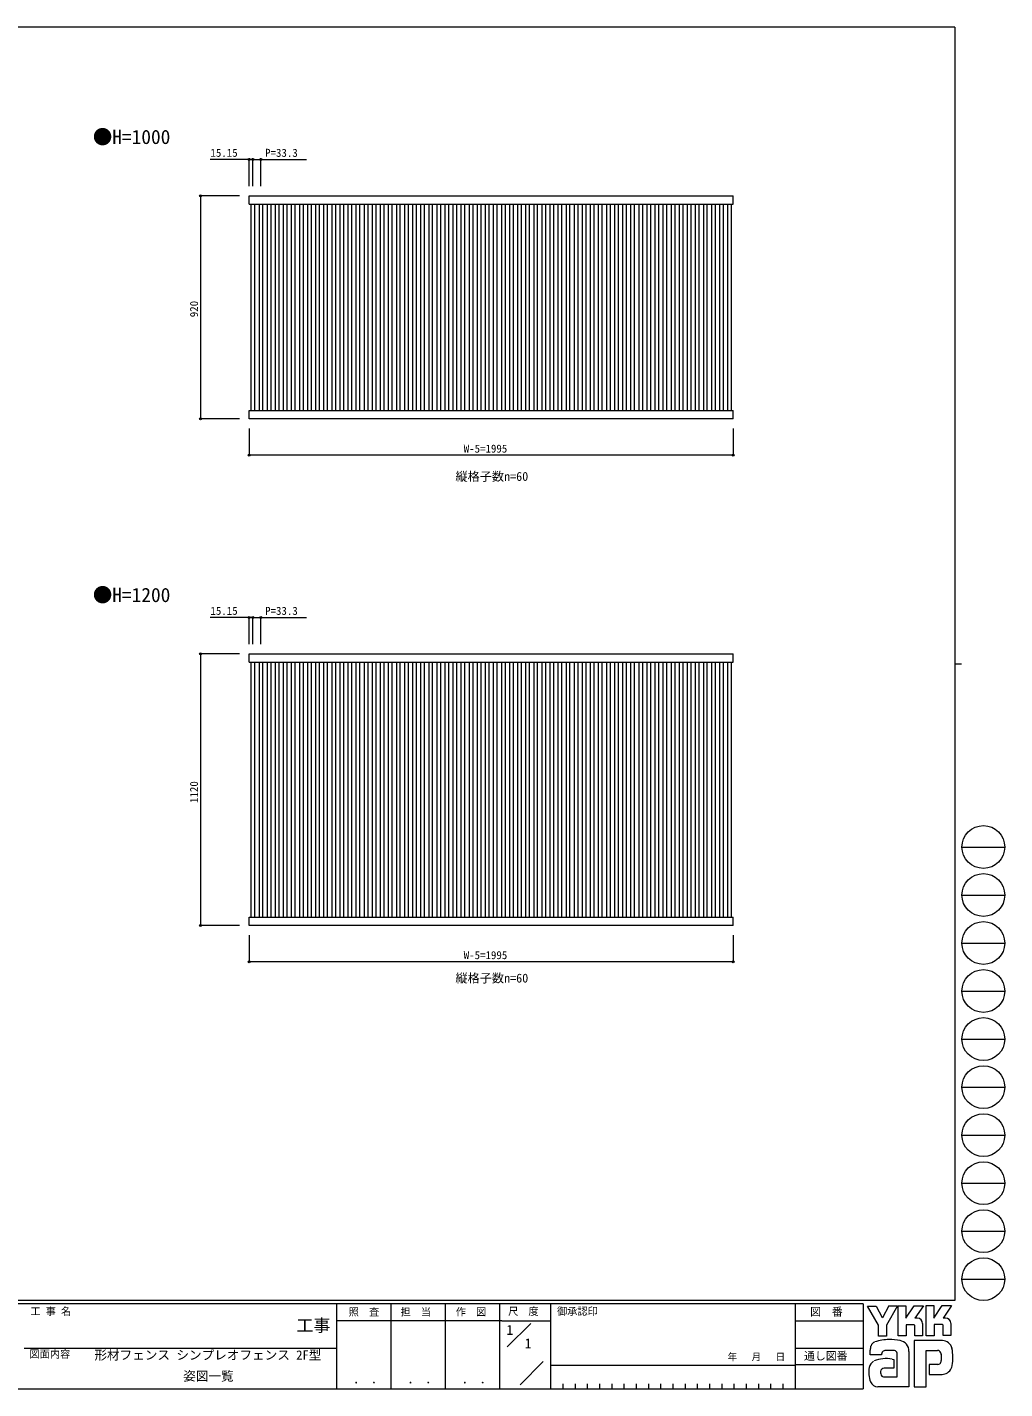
# Model space of a CAD drawing. Units: millimetres, scale not verified. Extents: x -3967 to 3967, y -2821 to 2821.
# Drawn here: x -62 to 3967, y -2821 to 2793 of the extents above; entities that cross this region are included whole.
import ezdxf
from ezdxf.enums import TextEntityAlignment as Align

# ---------------------------------------------------------------- set-up
doc = ezdxf.new("R2010")
doc.units = ezdxf.units.MM
doc.header["$LTSCALE"] = 10
doc.layers.add('0-0_0', color=3, linetype='Continuous')
for name, color, linetype, lineweight in [('0-1_USER1', 4, 'Continuous', 9), ('0-2_YKK_ZWAK', 6, 'Continuous', 9), ('0-3_YKK_11', 7, 'Continuous', 9)]:
    doc.layers.add(name, color=color, linetype=linetype, lineweight=lineweight)
doc.styles.add('ＭＳ ゴシック', font='')
doc.styles.get('ＭＳ ゴシック').set_extended_font_data('MS Gothic')

msp = doc.modelspace()

# ---------------------------------------------------------------- linework, layer by layer
at = {"layer": '0-1_USER1'}
for p, q in [((2847.24, 2064.13), (2847.24, 2098.13)), ((852.24, 2064.13), (2847.24, 2064.13)), ((859.89, 2064.13), (859.89, 1212.13)), ((874.89, 2064.13), (874.89, 1212.13)), ((893.19, 2064.13), (893.19, 1212.13)), ((908.19, 2064.13), (908.19, 1212.13)), ((926.49, 2064.13), (926.49, 1212.13)), ((941.49, 2064.13), (941.49, 1212.13)), ((959.79, 2064.13), (959.79, 1212.13)), ((974.79, 2064.13), (974.79, 1212.13)), ((993.09, 2064.13), (993.09, 1212.13)), ((1008.09, 2064.13), (1008.09, 1212.13)), ((1026.39, 2064.13), (1026.39, 1212.13)), ((1041.39, 2064.13), (1041.39, 1212.13)), ((1059.69, 2064.13), (1059.69, 1212.13)), ((1074.69, 2064.13), (1074.69, 1212.13)), ((1092.99, 2064.13), (1092.99, 1212.13)), ((1107.99, 2064.13), (1107.99, 1212.13)), ((1126.29, 2064.13), (1126.29, 1212.13)), ((1141.29, 2064.13), (1141.29, 1212.13)), ((1159.59, 2064.13), (1159.59, 1212.13)), ((1174.59, 2064.13), (1174.59, 1212.13)), ((1192.89, 2064.13), (1192.89, 1212.13)), ((1207.89, 2064.13), (1207.89, 1212.13)), ((1226.19, 2064.13), (1226.19, 1212.13)), ((1241.19, 2064.13), (1241.19, 1212.13)), ((1259.49, 2064.13), (1259.49, 1212.13)), ((1274.49, 2064.13), (1274.49, 1212.13)), ((1292.79, 2064.13), (1292.79, 1212.13)), ((1307.79, 2064.13), (1307.79, 1212.13)), ((1326.09, 2064.13), (1326.09, 1212.13)), ((1341.09, 2064.13), (1341.09, 1212.13)), ((1359.39, 2064.13), (1359.39, 1212.13)), ((1374.39, 2064.13), (1374.39, 1212.13)), ((1392.69, 2064.13), (1392.69, 1212.13)), ((1407.69, 2064.13), (1407.69, 1212.13)), ((1425.99, 2064.13), (1425.99, 1212.13)), ((1440.99, 2064.13), (1440.99, 1212.13)), ((1459.29, 2064.13), (1459.29, 1212.13)), ((1474.29, 2064.13), (1474.29, 1212.13)), ((1492.59, 2064.13), (1492.59, 1212.13)), ((1507.59, 2064.13), (1507.59, 1212.13)), ((1525.89, 2064.13), (1525.89, 1212.13)), ((1540.89, 2064.13), (1540.89, 1212.13)), ((1559.19, 2064.13), (1559.19, 1212.13)), ((1574.19, 2064.13), (1574.19, 1212.13)), ((1592.49, 2064.13), (1592.49, 1212.13)), ((1607.49, 2064.13), (1607.49, 1212.13)), ((1625.79, 2064.13), (1625.79, 1212.13)), ((1640.79, 2064.13), (1640.79, 1212.13)), ((1659.09, 2064.13), (1659.09, 1212.13)), ((1674.09, 2064.13), (1674.09, 1212.13)), ((1692.39, 2064.13), (1692.39, 1212.13)), ((1707.39, 2064.13), (1707.39, 1212.13)), ((1725.69, 2064.13), (1725.69, 1212.13)), ((1740.69, 2064.13), (1740.69, 1212.13)), ((1758.99, 2064.13), (1758.99, 1212.13)), ((1773.99, 2064.13), (1773.99, 1212.13)), ((1792.29, 2064.13), (1792.29, 1212.13)), ((1807.29, 2064.13), (1807.29, 1212.13)), ((1825.59, 2064.13), (1825.59, 1212.13)), ((1840.59, 2064.13), (1840.59, 1212.13)), ((1858.89, 2064.13), (1858.89, 1212.13)), ((1873.89, 2064.13), (1873.89, 1212.13)), ((1892.19, 2064.13), (1892.19, 1212.13)), ((1907.19, 2064.13), (1907.19, 1212.13)), ((1925.49, 2064.13), (1925.49, 1212.13)), ((1940.49, 2064.13), (1940.49, 1212.13)), ((1958.79, 2064.13), (1958.79, 1212.13)), ((1973.79, 2064.13), (1973.79, 1212.13)), ((1992.09, 2064.13), (1992.09, 1212.13)), ((2007.09, 2064.13), (2007.09, 1212.13)), ((2025.39, 2064.13), (2025.39, 1212.13)), ((2040.39, 2064.13), (2040.39, 1212.13)), ((2058.69, 2064.13), (2058.69, 1212.13)), ((2073.69, 2064.13), (2073.69, 1212.13)), ((2091.99, 2064.13), (2091.99, 1212.13)), ((2106.99, 2064.13), (2106.99, 1212.13)), ((2125.29, 2064.13), (2125.29, 1212.13)), ((2140.29, 2064.13), (2140.29, 1212.13)), ((2158.59, 2064.13), (2158.59, 1212.13)), ((2173.59, 2064.13), (2173.59, 1212.13)), ((2191.89, 2064.13), (2191.89, 1212.13)), ((2206.89, 2064.13), (2206.89, 1212.13)), ((2225.19, 2064.13), (2225.19, 1212.13)), ((2240.19, 2064.13), (2240.19, 1212.13)), ((2258.49, 2064.13), (2258.49, 1212.13)), ((2273.49, 2064.13), (2273.49, 1212.13)), ((2291.79, 2064.13), (2291.79, 1212.13)), ((2306.79, 2064.13), (2306.79, 1212.13)), ((2325.09, 2064.13), (2325.09, 1212.13)), ((2340.09, 2064.13), (2340.09, 1212.13)), ((2358.39, 2064.13), (2358.39, 1212.13)), ((2373.39, 2064.13), (2373.39, 1212.13)), ((2391.69, 2064.13), (2391.69, 1212.13)), ((2406.69, 2064.13), (2406.69, 1212.13)), ((2424.99, 2064.13), (2424.99, 1212.13)), ((2439.99, 2064.13), (2439.99, 1212.13)), ((2458.29, 2064.13), (2458.29, 1212.13)), ((2473.29, 2064.13), (2473.29, 1212.13)), ((2491.59, 2064.13), (2491.59, 1212.13)), ((2506.59, 2064.13), (2506.59, 1212.13)), ((2524.89, 2064.13), (2524.89, 1212.13)), ((2539.89, 2064.13), (2539.89, 1212.13)), ((2558.19, 2064.13), (2558.19, 1212.13)), ((2573.19, 2064.13), (2573.19, 1212.13)), ((2591.49, 2064.13), (2591.49, 1212.13)), ((2606.49, 2064.13), (2606.49, 1212.13)), ((2624.79, 2064.13), (2624.79, 1212.13)), ((2639.79, 2064.13), (2639.79, 1212.13)), ((2658.09, 2064.13), (2658.09, 1212.13)), ((2673.09, 2064.13), (2673.09, 1212.13)), ((2691.39, 2064.13), (2691.39, 1212.13)), ((2706.39, 2064.13), (2706.39, 1212.13)), ((2724.69, 2064.13), (2724.69, 1212.13)), ((2739.69, 2064.13), (2739.69, 1212.13)), ((2757.99, 2064.13), (2757.99, 1212.13)), ((2772.99, 2064.13), (2772.99, 1212.13)), ((2791.29, 2064.13), (2791.29, 1212.13)), ((2806.29, 2064.13), (2806.29, 1212.13)), ((2824.59, 2064.13), (2824.59, 1212.13)), ((2839.59, 2064.13), (2839.59, 1212.13)), ((852.24, 1212.13), (2847.24, 1212.13)), ((852.24, 1178.13), (852.24, 1212.13)), ((2847.24, 1178.13), (2847.24, 1212.13)), ((2847.24, 1178.13), (852.24, 1178.13)), ((852.24, 175.58), (2847.24, 175.58)), ((859.89, 175.58), (859.89, -876.42)), ((874.89, 175.58), (874.89, -876.42)), ((893.19, 175.58), (893.19, -876.42)), ((908.19, 175.58), (908.19, -876.42)), ((926.49, 175.58), (926.49, -876.42)), ((941.49, 175.58), (941.49, -876.42)), ((959.79, 175.58), (959.79, -876.42)), ((974.79, 175.58), (974.79, -876.42)), ((993.09, 175.58), (993.09, -876.42)), ((1008.09, 175.58), (1008.09, -876.42)), ((1026.39, 175.58), (1026.39, -876.42)), ((1041.39, 175.58), (1041.39, -876.42)), ((1059.69, 175.58), (1059.69, -876.42)), ((1074.69, 175.58), (1074.69, -876.42)), ((1092.99, 175.58), (1092.99, -876.42)), ((1107.99, 175.58), (1107.99, -876.42)), ((1126.29, 175.58), (1126.29, -876.42)), ((1141.29, 175.58), (1141.29, -876.42)), ((1159.59, 175.58), (1159.59, -876.42)), ((1174.59, 175.58), (1174.59, -876.42)), ((1192.89, 175.58), (1192.89, -876.42)), ((1207.89, 175.58), (1207.89, -876.42)), ((1226.19, 175.58), (1226.19, -876.42)), ((1241.19, 175.58), (1241.19, -876.42)), ((1259.49, 175.58), (1259.49, -876.42)), ((1274.49, 175.58), (1274.49, -876.42)), ((1292.79, 175.58), (1292.79, -876.42)), ((1307.79, 175.58), (1307.79, -876.42)), ((1326.09, 175.58), (1326.09, -876.42)), ((1341.09, 175.58), (1341.09, -876.42)), ((1359.39, 175.58), (1359.39, -876.42)), ((1374.39, 175.58), (1374.39, -876.42)), ((1392.69, 175.58), (1392.69, -876.42)), ((1407.69, 175.58), (1407.69, -876.42)), ((1425.99, 175.58), (1425.99, -876.42)), ((1440.99, 175.58), (1440.99, -876.42)), ((1459.29, 175.58), (1459.29, -876.42)), ((1474.29, 175.58), (1474.29, -876.42)), ((1492.59, 175.58), (1492.59, -876.42)), ((1507.59, 175.58), (1507.59, -876.42)), ((1525.89, 175.58), (1525.89, -876.42)), ((1540.89, 175.58), (1540.89, -876.42)), ((1559.19, 175.58), (1559.19, -876.42)), ((1574.19, 175.58), (1574.19, -876.42)), ((1592.49, 175.58), (1592.49, -876.42)), ((1607.49, 175.58), (1607.49, -876.42)), ((1625.79, 175.58), (1625.79, -876.42)), ((1640.79, 175.58), (1640.79, -876.42)), ((1659.09, 175.58), (1659.09, -876.42)), ((1674.09, 175.58), (1674.09, -876.42)), ((1692.39, 175.58), (1692.39, -876.42)), ((1707.39, 175.58), (1707.39, -876.42)), ((1725.69, 175.58), (1725.69, -876.42)), ((1740.69, 175.58), (1740.69, -876.42)), ((1758.99, 175.58), (1758.99, -876.42)), ((1773.99, 175.58), (1773.99, -876.42)), ((1792.29, 175.58), (1792.29, -876.42)), ((1807.29, 175.58), (1807.29, -876.42)), ((1825.59, 175.58), (1825.59, -876.42)), ((1840.59, 175.58), (1840.59, -876.42)), ((1858.89, 175.58), (1858.89, -876.42)), ((1873.89, 175.58), (1873.89, -876.42)), ((1892.19, 175.58), (1892.19, -876.42)), ((1907.19, 175.58), (1907.19, -876.42)), ((1925.49, 175.58), (1925.49, -876.42)), ((1940.49, 175.58), (1940.49, -876.42)), ((1958.79, 175.58), (1958.79, -876.42)), ((1973.79, 175.58), (1973.79, -876.42)), ((1992.09, 175.58), (1992.09, -876.42)), ((2007.09, 175.58), (2007.09, -876.42)), ((2025.39, 175.58), (2025.39, -876.42)), ((2040.39, 175.58), (2040.39, -876.42)), ((2058.69, 175.58), (2058.69, -876.42)), ((2073.69, 175.58), (2073.69, -876.42)), ((2091.99, 175.58), (2091.99, -876.42)), ((2106.99, 175.58), (2106.99, -876.42)), ((2125.29, 175.58), (2125.29, -876.42)), ((2140.29, 175.58), (2140.29, -876.42)), ((2158.59, 175.58), (2158.59, -876.42)), ((2173.59, 175.58), (2173.59, -876.42)), ((2191.89, 175.58), (2191.89, -876.42)), ((2206.89, 175.58), (2206.89, -876.42)), ((2225.19, 175.58), (2225.19, -876.42)), ((2240.19, 175.58), (2240.19, -876.42)), ((2258.49, 175.58), (2258.49, -876.42)), ((2273.49, 175.58), (2273.49, -876.42)), ((2291.79, 175.58), (2291.79, -876.42)), ((2306.79, 175.58), (2306.79, -876.42)), ((2325.09, 175.58), (2325.09, -876.42)), ((2340.09, 175.58), (2340.09, -876.42)), ((2358.39, 175.58), (2358.39, -876.42)), ((2373.39, 175.58), (2373.39, -876.42)), ((2391.69, 175.58), (2391.69, -876.42)), ((2406.69, 175.58), (2406.69, -876.42)), ((2424.99, 175.58), (2424.99, -876.42)), ((2439.99, 175.58), (2439.99, -876.42)), ((2458.29, 175.58), (2458.29, -876.42)), ((2473.29, 175.58), (2473.29, -876.42)), ((2491.59, 175.58), (2491.59, -876.42)), ((2506.59, 175.58), (2506.59, -876.42)), ((2524.89, 175.58), (2524.89, -876.42)), ((2539.89, 175.58), (2539.89, -876.42)), ((2558.19, 175.58), (2558.19, -876.42)), ((2573.19, 175.58), (2573.19, -876.42)), ((2591.49, 175.58), (2591.49, -876.42)), ((2606.49, 175.58), (2606.49, -876.42)), ((2624.79, 175.58), (2624.79, -876.42)), ((2639.79, 175.58), (2639.79, -876.42)), ((2658.09, 175.58), (2658.09, -876.42)), ((2673.09, 175.58), (2673.09, -876.42)), ((2691.39, 175.58), (2691.39, -876.42)), ((2706.39, 175.58), (2706.39, -876.42)), ((2724.69, 175.58), (2724.69, -876.42)), ((2739.69, 175.58), (2739.69, -876.42)), ((2757.99, 175.58), (2757.99, -876.42)), ((2772.99, 175.58), (2772.99, -876.42)), ((2791.29, 175.58), (2791.29, -876.42)), ((2806.29, 175.58), (2806.29, -876.42)), ((2824.59, 175.58), (2824.59, -876.42)), ((2839.59, 175.58), (2839.59, -876.42)), ((2847.24, 175.58), (2847.24, 209.58)), ((852.24, -876.42), (2847.24, -876.42)), ((852.24, -910.42), (852.24, -876.42)), ((2847.24, -910.42), (2847.24, -876.42)), ((2847.24, -910.42), (852.24, -910.42))]:
    msp.add_line(p, q, dxfattribs=at)
for points in [[(852.24, 2064.13), (852.24, 2098.13), (2847.24, 2098.13)], [(852.24, 175.58), (852.24, 209.58), (2847.24, 209.58)]]:
    msp.add_lwpolyline(points, dxfattribs=at)
at = {"layer": '0-2_YKK_ZWAK'}
for p, q in [((852.24, 2138.13), (852.24, 2249.13)), ((867.39, 2138.13), (867.39, 2249.13)), ((867.39, 2138.13), (867.39, 2249.13)), ((900.69, 2138.13), (900.69, 2249.13)), ((812.24, 2098.13), (651.24, 2098.13)), ((652.24, 2098.13), (652.24, 1178.13)), ((812.24, 1178.13), (651.24, 1178.13)), ((852.24, 1138.13), (852.24, 1027.13)), ((2847.24, 1138.13), (2847.24, 1027.13)), ((2847.24, 1028.13), (852.24, 1028.13)), ((852.24, 249.58), (852.24, 360.58)), ((867.39, 249.58), (867.39, 360.58)), ((867.39, 249.58), (867.39, 360.58)), ((900.69, 249.58), (900.69, 360.58)), ((812.24, 209.58), (651.24, 209.58)), ((652.24, 209.58), (652.24, -910.42)), ((812.24, -910.42), (651.24, -910.42)), ((852.24, -950.42), (852.24, -1061.42)), ((2847.24, -950.42), (2847.24, -1061.42)), ((2847.24, -1060.42), (852.24, -1060.42))]:
    msp.add_line(p, q, dxfattribs=at)
for points in [[(867.39, 2248.13), (852.24, 2248.13), (692.31, 2248.13)], [(867.39, 2248.13), (900.69, 2248.13), (1089.43, 2248.13)], [(867.39, 359.58), (852.24, 359.58), (692.31, 359.58)], [(867.39, 359.58), (900.69, 359.58), (1089.43, 359.58)]]:
    msp.add_lwpolyline(points, dxfattribs=at)
for centre in [(852.24, 2248.13), (867.39, 2248.13), (867.39, 2248.13), (900.69, 2248.13), (652.24, 2098.13), (652.24, 1178.13), (852.24, 1028.13), (2847.24, 1028.13), (852.24, 359.58), (867.39, 359.58), (867.39, 359.58), (900.69, 359.58), (652.24, 209.58), (652.24, -910.42), (852.24, -1060.42), (2847.24, -1060.42)]:
    msp.add_circle(centre, 4.25, dxfattribs=at)
at = {"layer": '0-3_YKK_11'}
for p, q in [((3760.92, 2793), (-3939.08, 2793)), ((3760.92, 2793), (3760.92, -2457)), ((3760.92, 168), (3788.92, 168)), ((3790.68, -587.16), (3967.08, -587.16)), ((3790.68, -785.12), (3967.08, -785.12)), ((3790.68, -983.08), (3967.08, -983.08)), ((3790.68, -1181.04), (3967.08, -1181.04)), ((3790.68, -1379), (3967.08, -1379)), ((3790.68, -1576.96), (3967.08, -1576.96)), ((3790.68, -1774.92), (3967.08, -1774.92)), ((3790.68, -1972.88), (3967.08, -1972.88)), ((3790.68, -2170.84), (3967.08, -2170.84)), ((3790.68, -2368.8), (3967.08, -2368.8)), ((3760.92, -2457), (-3939.08, -2457)), ((3382.92, -2471), (-3939.08, -2471)), ((1212.92, -2471), (1212.92, -2821)), ((1436.92, -2471), (1436.92, -2821)), ((1660.92, -2471), (1660.92, -2821)), ((1884.92, -2471), (1884.92, -2821)), ((2094.92, -2471), (2094.92, -2821)), ((3102.91, -2471), (3102.91, -2821)), ((3382.92, -2471), (3382.92, -2821)), ((3447.24, -2558.99), (3401.29, -2480.06)), ((3401.29, -2480.06), (3436.42, -2480.06)), ((3436.42, -2480.06), (3461.56, -2527.09)), ((3489.28, -2478.98), (3463.72, -2528.71)), ((3525.54, -2478.98), (3480.21, -2559.26)), ((3489.28, -2478.98), (3525.54, -2478.98)), ((3527.51, -2603.31), (3527.51, -2479.25)), ((3527.51, -2479.25), (3559.68, -2479.25)), ((3559.68, -2530.23), (3593.47, -2478.71)), ((3559.68, -2479.25), (3559.68, -2530.23)), ((3593.47, -2478.71), (3631.72, -2478.71)), ((3631.72, -2478.71), (3596.32, -2530.06)), ((3642.66, -2602.23), (3642.66, -2478.17)), ((3642.66, -2478.17), (3675.37, -2478.17)), ((3675.37, -2530.08), (3709.69, -2478.17)), ((3675.37, -2478.17), (3675.37, -2530.08)), ((3709.69, -2478.17), (3747.53, -2478.17)), ((3743.75, -2484.65), (3712.53, -2529.25)), ((3747.53, -2478.17), (3743.75, -2484.65)), ((1894.76, -2540.99), (1212.92, -2540.99)), ((1894.76, -2540.99), (2094.92, -2540.99)), ((1916.62, -2648.36), (2013.55, -2551.43)), ((3102.91, -2541), (3382.92, -2541)), ((3447.24, -2603.58), (3447.24, -2558.99)), ((3461.56, -2527.09), (3463.72, -2528.71)), ((3480.21, -2559.26), (3480.21, -2603.58)), ((3592.66, -2556.82), (3560.76, -2556.82)), ((3560.76, -2556.82), (3560.76, -2603.31)), ((3596.98, -2558.45), (3592.66, -2556.82)), ((3606.71, -2530.06), (3596.32, -2530.06)), ((3596.98, -2602.5), (3596.98, -2558.45)), ((3628.33, -2551.69), (3628.33, -2602.5)), ((3722.92, -2529.25), (3712.53, -2529.25)), ((3712.94, -2601.96), (3712.94, -2558.17)), ((3744.56, -2551.69), (3744.56, -2601.96)), ((3480.21, -2603.58), (3447.24, -2603.58)), ((3560.76, -2603.31), (3527.51, -2603.31)), ((3593.2, -2621.96), (3593.2, -2813.06)), ((3709.15, -2621.96), (3593.2, -2621.96)), ((3628.33, -2602.5), (3596.98, -2602.5)), ((3676.72, -2602.23), (3642.66, -2602.23)), ((3712.94, -2601.46), (3713.44, -2601.96)), ((3744.56, -2601.96), (3712.94, -2601.96)), ((-75.08, -2652.99), (1212.92, -2652.99)), ((3102.91, -2652.99), (3382.92, -2652.99)), ((3512.38, -2663.05), (3475.4, -2663.75)), ((3523.19, -2771.71), (3523.19, -2674.4)), ((3572.11, -2666.83), (3572.11, -2812.79)), ((3643.47, -2813.06), (3643.47, -2663.59)), ((3643.47, -2663.59), (3689.96, -2663.59)), ((3704.65, -2678.56), (3704.83, -2704.91)), ((1969.64, -2804.45), (2064.88, -2709.21)), ((2094.92, -2723), (3102.91, -2723)), ((3382.92, -2722.99), (3102.91, -2722.99)), ((3509.67, -2736.3), (3469.73, -2736.35)), ((3502.65, -2698.73), (3509.67, -2700.35)), ((3509.67, -2700.35), (3509.67, -2736.3)), ((3691.04, -2720.89), (3655.63, -2720.89)), ((3655.63, -2720.89), (3655.63, -2762.25)), ((2145.32, -2800), (2145.32, -2821)), ((2195.72, -2800), (2195.72, -2821)), ((2246.12, -2800), (2246.12, -2821)), ((2296.52, -2800), (2296.52, -2821)), ((2346.92, -2800), (2346.92, -2821)), ((2397.32, -2800), (2397.32, -2821)), ((2447.72, -2800), (2447.72, -2821)), ((2498.12, -2800), (2498.12, -2821)), ((2548.52, -2800), (2548.52, -2821)), ((2598.92, -2800), (2598.92, -2821)), ((2649.32, -2800), (2649.32, -2821)), ((2699.72, -2800), (2699.72, -2821)), ((2750.12, -2800), (2750.12, -2821)), ((2800.52, -2800), (2800.52, -2821)), ((2850.92, -2800), (2850.92, -2821)), ((2901.32, -2800), (2901.32, -2821)), ((2951.72, -2800), (2951.72, -2821)), ((3002.11, -2800), (3002.11, -2821)), ((3052.51, -2800), (3052.51, -2821)), ((3466.97, -2771.71), (3523.19, -2771.71)), ((3518.86, -2771.71), (3522.38, -2771.71)), ((3523.19, -2771.7), (3523.2, -2771.71)), ((3655.63, -2762.25), (3708.88, -2762.25)), ((3708.88, -2762.25), (3719.69, -2759.82)), ((-3939.08, -2821), (3382.92, -2821)), ((3458.59, -2813.6), (3443.72, -2813.6)), ((3568.87, -2813.33), (3458.59, -2813.6)), ((3572.11, -2812.79), (3568.87, -2813.33)), ((3593.2, -2813.06), (3635.63, -2813.06)), ((3635.63, -2813.06), (3643.47, -2813.06))]:
    msp.add_line(p, q, dxfattribs=at)
for points in [[(3712.94, -2558.17), (3708.61, -2556.55), (3676.72, -2556.55), (3676.72, -2602.23)], [(3458.59, -2681.7), (3412.1, -2681.7), (3412.1, -2662.41)]]:
    msp.add_lwpolyline(points, dxfattribs=at)
for centre in [(3878.88, -587.16), (3878.88, -785.12), (3878.88, -983.08), (3878.88, -1181.04), (3878.88, -1379), (3878.88, -1576.96), (3878.88, -1774.92), (3878.88, -1972.88), (3878.88, -2170.84), (3878.88, -2368.8)]:
    msp.add_circle(centre, 88.2, dxfattribs=at)
for centre, radius, start, end in [((3606.71, -2551.69), 21.62, 0.00166, 89.99604), ((3722.92, -2550.88), 21.62, 0.00166, 89.99604), ((3438.98, -2651.55), 24.44, 109.02127, 161.51264), ((3490.14, -2795.01), 176.8, 89.89165, 109.30848), ((3495.33, -2825.63), 207.48, 78.7801, 91.46938), ((3528.22, -2665.96), 44.48, 40.66422, 80.31694), ((3526.01, -2665.85), 46.12, 358.78059, 38.76563), ((3707.64, -2665.4), 43.41, 14.44572, 87.08746), ((3462.51, -2662.66), 50.37, 158.41083, 179.71775), ((3479.67, -2681.07), 21.09, 138.46382, 181.71359), ((3474.07, -2680.71), 17.01, 85.50551, 126.78038), ((3507.48, -2678.54), 16.25, 14.7552, 72.44995), ((3691.57, -2675.79), 12.29, 16.43123, 96.91661), ((3668.23, -2683.08), 36.73, 4.93423, 17.03552), ((3544.58, -2692.87), 208.6, 350.99027, 10.67625), ((3517.41, -2754.95), 110.83, 168.76372, 199.80079), ((3447.19, -2740.27), 39.08, 121.82711, 169.08475), ((3478.12, -2829.54), 133.09, 79.38098, 112.05825), ((3478.74, -2754.28), 23.68, 171.08203, 216.71923), ((3469.82, -2750.79), 14.45, 90.33953, 178.03639), ((3691.05, -2707.84), 13.06, 269.95468, 342.90145), ((3668.02, -2701.41), 36.97, 343.6902, 354.75362), ((3708.27, -2718.45), 42.91, 285.44291, 349.90448), ((3447.32, -2775.43), 38.23, 207.31435, 263.59464), ((3469.42, -2756.65), 15.26, 230.9728, 260.75491)]:
    msp.add_arc(centre, radius, start, end, dxfattribs=at)

# ---------------------------------------------------------------- texts
at = {"layer": '0-0_0', "style": 'ＭＳ ゴシック'}
for s, height, p in [('●H=1000', 58.65, (208.36, 2293.85)), ('縦格子数n=60', 36.66, (1703.21, 911.56)), ('●H=1200', 58.65, (208.36, 405.31)), ('縦格子数n=60', 36.66, (1703.21, -1156.99)), ('1', 41.06, (1912.92, -2610.99)), ('1', 41.06, (1988.25, -2666.99)), ('形材フェンス シンプレオフェンス 2F型', 38.12, (214.68, -2712.3)), ('姿図一覧', 38.12, (580.76, -2798.97))]:
    msp.add_text(s, height=height, dxfattribs=at).set_placement(p, align=Align.BOTTOM_LEFT)
at = {"layer": '0-2_YKK_ZWAK', "style": 'ＭＳ ゴシック'}
for s, p in [('15.15', (692.98, 2248.79)), ('P=33.3', (918.36, 2248.79)), ('W-5=1995', (1736.94, 1029.13)), ('15.15', (692.98, 360.25)), ('P=33.3', (918.36, 360.25)), ('W-5=1995', (1736.94, -1059.42))]:
    msp.add_text(s, height=32.99, dxfattribs=at).set_placement(p, align=Align.BOTTOM_LEFT)
for s, p in [('920', (651.58, 1597.33)), ('1120', (651.58, -405.62))]:
    msp.add_text(s, height=32.99, rotation=90, dxfattribs=at).set_placement(p, align=Align.BOTTOM_LEFT)
at = {"layer": '0-3_YKK_11', "style": 'ＭＳ ゴシック'}
for s, height, p in [('工 事 名', 30.79, (-48.96, -2526.33)), ('照  査', 30.79, (1262.81, -2528.8)), ('担  当', 30.79, (1476.46, -2528.8)), ('作  図', 30.79, (1704.12, -2528.62)), ('尺  度', 30.79, (1920.04, -2526.37)), ('御承認印', 30.79, (2121.59, -2526.33)), ('図\u3000番', 32.84, (3164.89, -2529.62)), ('工事', 51.32, (1047.23, -2600.56)), ('図面内容', 30.79, (-52.91, -2702.48)), ('年   月   日', 29.03, (2824.68, -2712.69)), ('通し図番', 32.84, (3139.71, -2711.85)), (' ． ．', 35.92, (1257.47, -2810.46)), (' ． ．', 35.92, (1481.47, -2810.46)), (' ． ．', 35.92, (1705.47, -2810.46))]:
    msp.add_text(s, height=height, dxfattribs=at).set_placement(p, align=Align.BOTTOM_LEFT)

doc.saveas('drawing.dxf')
